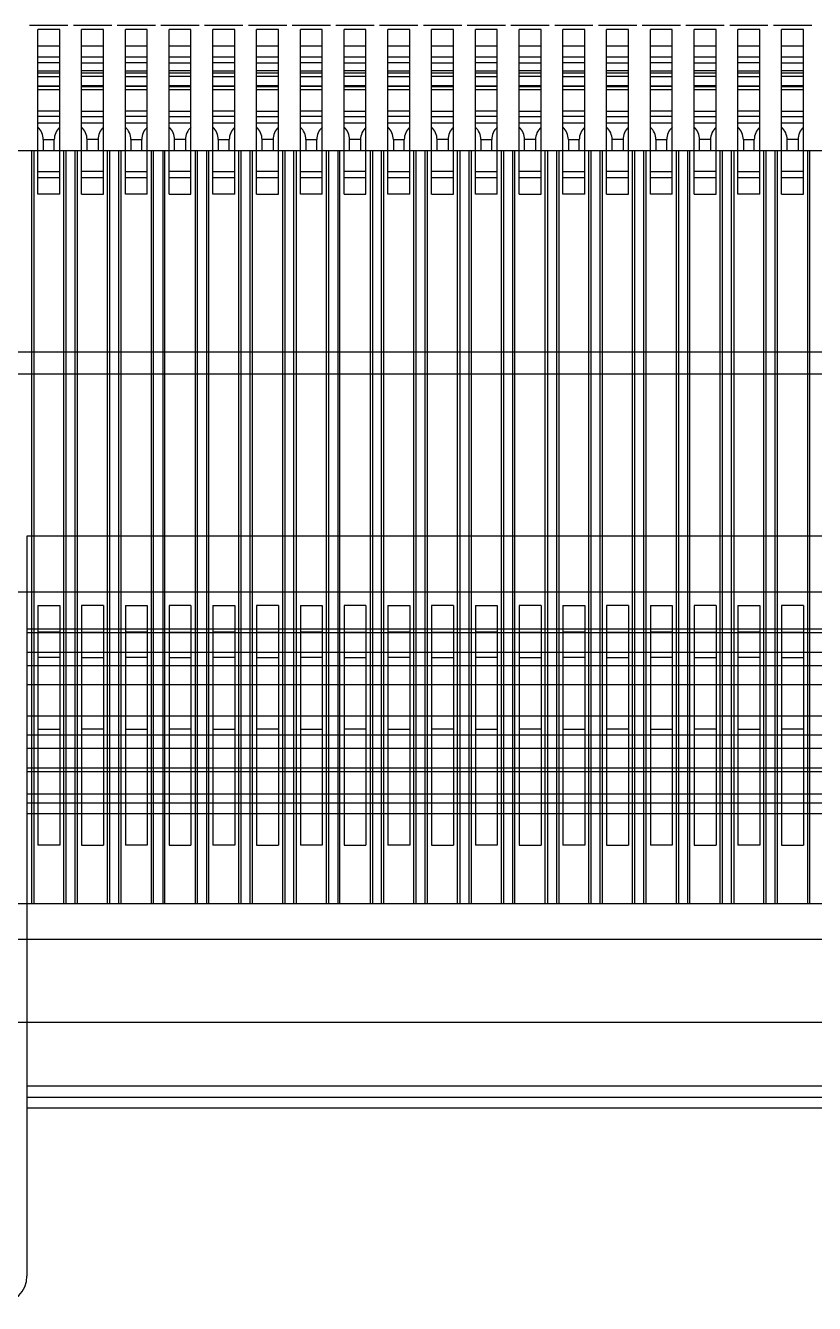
# Model space of a CAD drawing. Header units: millimetres. Extents: x 753 to 1632, y 352 to 973.
# Drawn here: x 1029.24 to 1036.45, y 656.13 to 667.81 of the extents above; entities that cross this region are included whole.
import ezdxf

# ---------------------------------------------------------------- set-up
doc = ezdxf.new("R2010")
doc.units = ezdxf.units.MM
doc.header["$LTSCALE"] = 30.734
doc.linetypes.add('HIDDEN', pattern=[0.2, 0.1, -0.1])
doc.layers.get('0').update_dxf_attribs({"linetype": 'CONTINUOUS'})
doc.layers.add('CURVES', color=7, linetype='CONTINUOUS')

msp = doc.modelspace()

# ---------------------------------------------------------------- linework, layer by layer
at = {"color": 8, "linetype": 'Continuous'}
for p, q in [((1029.35068, 666.27049), (1029.35068, 667.77569)), ((1029.55068, 667.77569), (1029.35068, 667.77569)), ((1029.55068, 666.27049), (1029.55068, 667.77569)), ((1029.75068, 666.27049), (1029.75068, 667.77569)), ((1029.95068, 667.77569), (1029.75068, 667.77569)), ((1029.95068, 666.27049), (1029.95068, 667.77569)), ((1030.15068, 666.27049), (1030.15068, 667.77569)), ((1030.35068, 667.77569), (1030.15068, 667.77569)), ((1030.35068, 666.27049), (1030.35068, 667.77569)), ((1030.55068, 666.27049), (1030.55068, 667.77569)), ((1030.75068, 667.77569), (1030.55068, 667.77569)), ((1030.75068, 666.27049), (1030.75068, 667.77569)), ((1030.95068, 666.27049), (1030.95068, 667.77569)), ((1031.15068, 667.77569), (1030.95068, 667.77569)), ((1031.15068, 666.27049), (1031.15068, 667.77569)), ((1031.35068, 666.27049), (1031.35068, 667.77569)), ((1031.55068, 667.77569), (1031.35068, 667.77569)), ((1031.55068, 666.27049), (1031.55068, 667.77569)), ((1031.75068, 666.27049), (1031.75068, 667.77569)), ((1031.95068, 667.77569), (1031.75068, 667.77569)), ((1031.95068, 666.27049), (1031.95068, 667.77569)), ((1032.15068, 666.27049), (1032.15068, 667.77569)), ((1032.35068, 667.77569), (1032.15068, 667.77569)), ((1032.35068, 666.27049), (1032.35068, 667.77569)), ((1032.55068, 666.27049), (1032.55068, 667.77569)), ((1032.75068, 667.77569), (1032.55068, 667.77569)), ((1032.75068, 666.27049), (1032.75068, 667.77569)), ((1032.95068, 666.27049), (1032.95068, 667.77569)), ((1033.15068, 667.77569), (1032.95068, 667.77569)), ((1033.15068, 666.27049), (1033.15068, 667.77569)), ((1033.35068, 666.27049), (1033.35068, 667.77569)), ((1033.55068, 667.77569), (1033.35068, 667.77569)), ((1033.55068, 666.27049), (1033.55068, 667.77569)), ((1033.75068, 666.27049), (1033.75068, 667.77569)), ((1033.95068, 667.77569), (1033.75068, 667.77569)), ((1033.95068, 666.27049), (1033.95068, 667.77569)), ((1034.15068, 666.27049), (1034.15068, 667.77569)), ((1034.35068, 667.77569), (1034.15068, 667.77569)), ((1034.35068, 666.27049), (1034.35068, 667.77569)), ((1034.55068, 666.27049), (1034.55068, 667.77569)), ((1034.75068, 667.77569), (1034.55068, 667.77569)), ((1034.75068, 666.27049), (1034.75068, 667.77569)), ((1034.95068, 666.27049), (1034.95068, 667.77569)), ((1035.15068, 667.77569), (1034.95068, 667.77569)), ((1035.15068, 666.27049), (1035.15068, 667.77569)), ((1035.35068, 666.27049), (1035.35068, 667.77569)), ((1035.55068, 667.77569), (1035.35068, 667.77569)), ((1035.55068, 666.27049), (1035.55068, 667.77569)), ((1035.75068, 666.27049), (1035.75068, 667.77569)), ((1035.95068, 667.77569), (1035.75068, 667.77569)), ((1035.95068, 666.27049), (1035.95068, 667.77569)), ((1036.15068, 666.27049), (1036.15068, 667.77569)), ((1036.35068, 667.77569), (1036.15068, 667.77569)), ((1036.35068, 666.27049), (1036.35068, 667.77569)), ((1029.55068, 667.62329), (1029.35068, 667.62329)), ((1029.55068, 667.52329), (1029.35068, 667.52329)), ((1029.95068, 667.62329), (1029.75068, 667.62329)), ((1029.95068, 667.52329), (1029.75068, 667.52329)), ((1030.35068, 667.62329), (1030.15068, 667.62329)), ((1030.35068, 667.52329), (1030.15068, 667.52329)), ((1030.75068, 667.62329), (1030.55068, 667.62329)), ((1030.75068, 667.52329), (1030.55068, 667.52329)), ((1031.15068, 667.62329), (1030.95068, 667.62329)), ((1031.15068, 667.52329), (1030.95068, 667.52329)), ((1031.55068, 667.62329), (1031.35068, 667.62329)), ((1031.55068, 667.52329), (1031.35068, 667.52329)), ((1031.95068, 667.62329), (1031.75068, 667.62329)), ((1031.95068, 667.52329), (1031.75068, 667.52329)), ((1032.35068, 667.62329), (1032.15068, 667.62329)), ((1032.35068, 667.52329), (1032.15068, 667.52329)), ((1032.75068, 667.62329), (1032.55068, 667.62329)), ((1032.75068, 667.52329), (1032.55068, 667.52329)), ((1033.15068, 667.62329), (1032.95068, 667.62329)), ((1033.15068, 667.52329), (1032.95068, 667.52329)), ((1033.55068, 667.62329), (1033.35068, 667.62329)), ((1033.55068, 667.52329), (1033.35068, 667.52329)), ((1033.95068, 667.62329), (1033.75068, 667.62329)), ((1033.95068, 667.52329), (1033.75068, 667.52329)), ((1034.35068, 667.62329), (1034.15068, 667.62329)), ((1034.35068, 667.52329), (1034.15068, 667.52329)), ((1034.75068, 667.62329), (1034.55068, 667.62329)), ((1034.75068, 667.52329), (1034.55068, 667.52329)), ((1035.15068, 667.62329), (1034.95068, 667.62329)), ((1035.15068, 667.52329), (1034.95068, 667.52329)), ((1035.55068, 667.62329), (1035.35068, 667.62329)), ((1035.55068, 667.52329), (1035.35068, 667.52329)), ((1035.95068, 667.62329), (1035.75068, 667.62329)), ((1035.95068, 667.52329), (1035.75068, 667.52329)), ((1036.35068, 667.62329), (1036.15068, 667.62329)), ((1036.35068, 667.52329), (1036.15068, 667.52329)), ((1029.55068, 667.46951), (1029.35068, 667.46951)), ((1029.35068, 667.3988), (1029.55068, 667.3988)), ((1029.75068, 667.46951), (1029.95068, 667.46951)), ((1029.95068, 667.3988), (1029.75068, 667.3988)), ((1030.35068, 667.46951), (1030.15068, 667.46951)), ((1030.15068, 667.3988), (1030.35068, 667.3988)), ((1030.55068, 667.46951), (1030.75068, 667.46951)), ((1030.75068, 667.3988), (1030.55068, 667.3988)), ((1031.15068, 667.46951), (1030.95068, 667.46951)), ((1030.95068, 667.3988), (1031.15068, 667.3988)), ((1031.35068, 667.46951), (1031.55068, 667.46951)), ((1031.55068, 667.3988), (1031.35068, 667.3988)), ((1031.95068, 667.46951), (1031.75068, 667.46951)), ((1031.75068, 667.3988), (1031.95068, 667.3988)), ((1032.15068, 667.46951), (1032.35068, 667.46951)), ((1032.35068, 667.3988), (1032.15068, 667.3988)), ((1032.75068, 667.46951), (1032.55068, 667.46951)), ((1032.55068, 667.3988), (1032.75068, 667.3988)), ((1032.95068, 667.46951), (1033.15068, 667.46951)), ((1033.15068, 667.3988), (1032.95068, 667.3988)), ((1033.55068, 667.46951), (1033.35068, 667.46951)), ((1033.35068, 667.3988), (1033.55068, 667.3988)), ((1033.75068, 667.46951), (1033.95068, 667.46951)), ((1033.95068, 667.3988), (1033.75068, 667.3988)), ((1034.35068, 667.46951), (1034.15068, 667.46951)), ((1034.15068, 667.3988), (1034.35068, 667.3988)), ((1034.55068, 667.46951), (1034.75068, 667.46951)), ((1034.75068, 667.3988), (1034.55068, 667.3988)), ((1035.15068, 667.46951), (1034.95068, 667.46951)), ((1034.95068, 667.3988), (1035.15068, 667.3988)), ((1035.35068, 667.46951), (1035.55068, 667.46951)), ((1035.55068, 667.3988), (1035.35068, 667.3988)), ((1035.95068, 667.46951), (1035.75068, 667.46951)), ((1035.75068, 667.3988), (1035.95068, 667.3988)), ((1036.15068, 667.46951), (1036.35068, 667.46951)), ((1036.35068, 667.3988), (1036.15068, 667.3988)), ((1029.55068, 667.37569), (1029.35068, 667.37569)), ((1029.35068, 667.3464), (1029.55068, 667.3464)), ((1029.95068, 667.37569), (1029.75068, 667.37569)), ((1029.95068, 667.3464), (1029.75068, 667.3464)), ((1030.35068, 667.37569), (1030.15068, 667.37569)), ((1030.15068, 667.3464), (1030.35068, 667.3464)), ((1030.75068, 667.37569), (1030.55068, 667.37569)), ((1030.75068, 667.3464), (1030.55068, 667.3464)), ((1031.15068, 667.37569), (1030.95068, 667.37569)), ((1030.95068, 667.3464), (1031.15068, 667.3464)), ((1031.55068, 667.37569), (1031.35068, 667.37569)), ((1031.55068, 667.3464), (1031.35068, 667.3464)), ((1031.95068, 667.37569), (1031.75068, 667.37569)), ((1031.75068, 667.3464), (1031.95068, 667.3464)), ((1032.35068, 667.37569), (1032.15068, 667.37569)), ((1032.35068, 667.3464), (1032.15068, 667.3464)), ((1032.75068, 667.37569), (1032.55068, 667.37569)), ((1032.55068, 667.3464), (1032.75068, 667.3464)), ((1033.15068, 667.37569), (1032.95068, 667.37569)), ((1033.15068, 667.3464), (1032.95068, 667.3464)), ((1033.55068, 667.37569), (1033.35068, 667.37569)), ((1033.35068, 667.3464), (1033.55068, 667.3464)), ((1033.95068, 667.37569), (1033.75068, 667.37569)), ((1033.95068, 667.3464), (1033.75068, 667.3464)), ((1034.35068, 667.37569), (1034.15068, 667.37569)), ((1034.15068, 667.3464), (1034.35068, 667.3464)), ((1034.75068, 667.37569), (1034.55068, 667.37569)), ((1034.75068, 667.3464), (1034.55068, 667.3464)), ((1035.15068, 667.37569), (1034.95068, 667.37569)), ((1034.95068, 667.3464), (1035.15068, 667.3464)), ((1035.55068, 667.37569), (1035.35068, 667.37569)), ((1035.55068, 667.3464), (1035.35068, 667.3464)), ((1035.95068, 667.37569), (1035.75068, 667.37569)), ((1035.75068, 667.3464), (1035.95068, 667.3464)), ((1036.35068, 667.37569), (1036.15068, 667.37569)), ((1036.35068, 667.3464), (1036.15068, 667.3464)), ((1029.35068, 667.26034), (1029.55068, 667.26034)), ((1029.55068, 667.25498), (1029.35068, 667.25498)), ((1029.55068, 667.22569), (1029.35068, 667.22569)), ((1029.95068, 667.26034), (1029.75068, 667.26034)), ((1029.75068, 667.25498), (1029.95068, 667.25498)), ((1029.95068, 667.22569), (1029.75068, 667.22569)), ((1030.15068, 667.26034), (1030.35068, 667.26034)), ((1030.35068, 667.25498), (1030.15068, 667.25498)), ((1030.35068, 667.22569), (1030.15068, 667.22569)), ((1030.75068, 667.26034), (1030.55068, 667.26034)), ((1030.55068, 667.25498), (1030.75068, 667.25498)), ((1030.75068, 667.22569), (1030.55068, 667.22569)), ((1030.95068, 667.26034), (1031.15068, 667.26034)), ((1031.15068, 667.25498), (1030.95068, 667.25498)), ((1031.15068, 667.22569), (1030.95068, 667.22569)), ((1031.55068, 667.26034), (1031.35068, 667.26034)), ((1031.35068, 667.25498), (1031.55068, 667.25498)), ((1031.55068, 667.22569), (1031.35068, 667.22569)), ((1031.75068, 667.26034), (1031.95068, 667.26034)), ((1031.95068, 667.25498), (1031.75068, 667.25498)), ((1031.95068, 667.22569), (1031.75068, 667.22569)), ((1032.35068, 667.26034), (1032.15068, 667.26034)), ((1032.15068, 667.25498), (1032.35068, 667.25498)), ((1032.35068, 667.22569), (1032.15068, 667.22569)), ((1032.55068, 667.26034), (1032.75068, 667.26034)), ((1032.75068, 667.25498), (1032.55068, 667.25498)), ((1032.75068, 667.22569), (1032.55068, 667.22569)), ((1033.15068, 667.26034), (1032.95068, 667.26034)), ((1032.95068, 667.25498), (1033.15068, 667.25498)), ((1033.15068, 667.22569), (1032.95068, 667.22569)), ((1033.35068, 667.26034), (1033.55068, 667.26034)), ((1033.55068, 667.25498), (1033.35068, 667.25498)), ((1033.55068, 667.22569), (1033.35068, 667.22569)), ((1033.95068, 667.26034), (1033.75068, 667.26034)), ((1033.75068, 667.25498), (1033.95068, 667.25498)), ((1033.95068, 667.22569), (1033.75068, 667.22569)), ((1034.15068, 667.26034), (1034.35068, 667.26034)), ((1034.35068, 667.25498), (1034.15068, 667.25498)), ((1034.35068, 667.22569), (1034.15068, 667.22569)), ((1034.75068, 667.26034), (1034.55068, 667.26034)), ((1034.55068, 667.25498), (1034.75068, 667.25498)), ((1034.75068, 667.22569), (1034.55068, 667.22569)), ((1034.95068, 667.26034), (1035.15068, 667.26034)), ((1035.15068, 667.25498), (1034.95068, 667.25498)), ((1035.15068, 667.22569), (1034.95068, 667.22569)), ((1035.55068, 667.26034), (1035.35068, 667.26034)), ((1035.35068, 667.25498), (1035.55068, 667.25498)), ((1035.55068, 667.22569), (1035.35068, 667.22569)), ((1035.75068, 667.26034), (1035.95068, 667.26034)), ((1035.95068, 667.25498), (1035.75068, 667.25498)), ((1035.95068, 667.22569), (1035.75068, 667.22569)), ((1036.35068, 667.26034), (1036.15068, 667.26034)), ((1036.15068, 667.25498), (1036.35068, 667.25498)), ((1036.35068, 667.22569), (1036.15068, 667.22569)), ((1029.55068, 667.02833), (1029.35068, 667.02833)), ((1029.55068, 666.97907), (1029.35068, 666.97907)), ((1029.75068, 667.02833), (1029.95068, 667.02833)), ((1029.75068, 666.97907), (1029.95068, 666.97907)), ((1030.35068, 667.02833), (1030.15068, 667.02833)), ((1030.35068, 666.97907), (1030.15068, 666.97907)), ((1030.55068, 667.02833), (1030.75068, 667.02833)), ((1030.55068, 666.97907), (1030.75068, 666.97907)), ((1031.15068, 667.02833), (1030.95068, 667.02833)), ((1031.15068, 666.97907), (1030.95068, 666.97907)), ((1031.35068, 667.02833), (1031.55068, 667.02833)), ((1031.35068, 666.97907), (1031.55068, 666.97907)), ((1031.95068, 667.02833), (1031.75068, 667.02833)), ((1031.95068, 666.97907), (1031.75068, 666.97907)), ((1032.15068, 667.02833), (1032.35068, 667.02833)), ((1032.15068, 666.97907), (1032.35068, 666.97907)), ((1032.75068, 667.02833), (1032.55068, 667.02833)), ((1032.75068, 666.97907), (1032.55068, 666.97907)), ((1032.95068, 667.02833), (1033.15068, 667.02833)), ((1032.95068, 666.97907), (1033.15068, 666.97907)), ((1033.55068, 667.02833), (1033.35068, 667.02833)), ((1033.55068, 666.97907), (1033.35068, 666.97907)), ((1033.75068, 667.02833), (1033.95068, 667.02833)), ((1033.75068, 666.97907), (1033.95068, 666.97907)), ((1034.35068, 667.02833), (1034.15068, 667.02833)), ((1034.35068, 666.97907), (1034.15068, 666.97907)), ((1034.55068, 667.02833), (1034.75068, 667.02833)), ((1034.55068, 666.97907), (1034.75068, 666.97907)), ((1035.15068, 667.02833), (1034.95068, 667.02833)), ((1035.15068, 666.97907), (1034.95068, 666.97907)), ((1035.35068, 667.02833), (1035.55068, 667.02833)), ((1035.35068, 666.97907), (1035.55068, 666.97907)), ((1035.95068, 667.02833), (1035.75068, 667.02833)), ((1035.95068, 666.97907), (1035.75068, 666.97907)), ((1036.15068, 667.02833), (1036.35068, 667.02833)), ((1036.15068, 666.97907), (1036.35068, 666.97907)), ((1029.55068, 666.92049), (1029.35068, 666.92049)), ((1029.95068, 666.92049), (1029.75068, 666.92049)), ((1030.35068, 666.92049), (1030.15068, 666.92049)), ((1030.75068, 666.92049), (1030.55068, 666.92049)), ((1031.15068, 666.92049), (1030.95068, 666.92049)), ((1031.55068, 666.92049), (1031.35068, 666.92049)), ((1031.95068, 666.92049), (1031.75068, 666.92049)), ((1032.35068, 666.92049), (1032.15068, 666.92049)), ((1032.75068, 666.92049), (1032.55068, 666.92049)), ((1033.15068, 666.92049), (1032.95068, 666.92049)), ((1033.55068, 666.92049), (1033.35068, 666.92049)), ((1033.95068, 666.92049), (1033.75068, 666.92049)), ((1034.35068, 666.92049), (1034.15068, 666.92049)), ((1034.75068, 666.92049), (1034.55068, 666.92049)), ((1035.15068, 666.92049), (1034.95068, 666.92049)), ((1035.55068, 666.92049), (1035.35068, 666.92049)), ((1035.95068, 666.92049), (1035.75068, 666.92049)), ((1036.35068, 666.92049), (1036.15068, 666.92049)), ((1029.40068, 666.77049), (1029.40068, 666.67049)), ((1029.40068, 666.77049), (1029.50068, 666.77049)), ((1029.50068, 666.67049), (1029.50068, 666.77049)), ((1029.80068, 666.67049), (1029.80068, 666.77049)), ((1029.90068, 666.77049), (1029.80068, 666.77049)), ((1029.90068, 666.77049), (1029.90068, 666.67049)), ((1030.20068, 666.77049), (1030.20068, 666.67049)), ((1030.20068, 666.77049), (1030.30068, 666.77049)), ((1030.30068, 666.67049), (1030.30068, 666.77049)), ((1030.60068, 666.67049), (1030.60068, 666.77049)), ((1030.70068, 666.77049), (1030.60068, 666.77049)), ((1030.70068, 666.77049), (1030.70068, 666.67049)), ((1031.00068, 666.77049), (1031.00068, 666.67049)), ((1031.00068, 666.77049), (1031.10068, 666.77049)), ((1031.10068, 666.67049), (1031.10068, 666.77049)), ((1031.40068, 666.67049), (1031.40068, 666.77049)), ((1031.50068, 666.77049), (1031.40068, 666.77049)), ((1031.50068, 666.77049), (1031.50068, 666.67049)), ((1031.80068, 666.77049), (1031.80068, 666.67049)), ((1031.80068, 666.77049), (1031.90068, 666.77049)), ((1031.90068, 666.67049), (1031.90068, 666.77049)), ((1032.20068, 666.67049), (1032.20068, 666.77049)), ((1032.30068, 666.77049), (1032.20068, 666.77049)), ((1032.30068, 666.77049), (1032.30068, 666.67049)), ((1032.60068, 666.77049), (1032.60068, 666.67049)), ((1032.60068, 666.77049), (1032.70068, 666.77049)), ((1032.70068, 666.67049), (1032.70068, 666.77049)), ((1033.00068, 666.67049), (1033.00068, 666.77049)), ((1033.10068, 666.77049), (1033.00068, 666.77049)), ((1033.10068, 666.77049), (1033.10068, 666.67049)), ((1033.40068, 666.77049), (1033.40068, 666.67049)), ((1033.40068, 666.77049), (1033.50068, 666.77049)), ((1033.50068, 666.67049), (1033.50068, 666.77049)), ((1033.80068, 666.67049), (1033.80068, 666.77049)), ((1033.90068, 666.77049), (1033.80068, 666.77049)), ((1033.90068, 666.77049), (1033.90068, 666.67049)), ((1034.20068, 666.77049), (1034.20068, 666.67049)), ((1034.20068, 666.77049), (1034.30068, 666.77049)), ((1034.30068, 666.67049), (1034.30068, 666.77049)), ((1034.60068, 666.67049), (1034.60068, 666.77049)), ((1034.70068, 666.77049), (1034.60068, 666.77049)), ((1034.70068, 666.77049), (1034.70068, 666.67049)), ((1035.00068, 666.77049), (1035.00068, 666.67049)), ((1035.00068, 666.77049), (1035.10068, 666.77049)), ((1035.10068, 666.67049), (1035.10068, 666.77049)), ((1035.40068, 666.67049), (1035.40068, 666.77049)), ((1035.50068, 666.77049), (1035.40068, 666.77049)), ((1035.50068, 666.77049), (1035.50068, 666.67049)), ((1035.80068, 666.77049), (1035.80068, 666.67049)), ((1035.80068, 666.77049), (1035.90068, 666.77049)), ((1035.90068, 666.67049), (1035.90068, 666.77049)), ((1036.20068, 666.67049), (1036.20068, 666.77049)), ((1036.30068, 666.77049), (1036.20068, 666.77049)), ((1036.30068, 666.77049), (1036.30068, 666.67049)), ((1026.65068, 666.67049), (1041.45068, 666.67049)), ((1029.29191, 666.67049), (1029.29191, 659.78769)), ((1029.31273, 666.67049), (1029.31273, 659.78769)), ((1029.58863, 659.78769), (1029.58863, 666.67049)), ((1029.60946, 659.78769), (1029.60946, 666.67049)), ((1029.69191, 659.78769), (1029.69191, 666.67049)), ((1029.71273, 659.78769), (1029.71273, 666.67049)), ((1029.98863, 659.78769), (1029.98863, 666.67049)), ((1030.00946, 659.78769), (1030.00946, 666.67049)), ((1030.09191, 659.78769), (1030.09191, 666.67049)), ((1030.11273, 659.78769), (1030.11273, 666.67049)), ((1030.38863, 659.78769), (1030.38863, 666.67049)), ((1030.40946, 659.78769), (1030.40946, 666.67049)), ((1030.49191, 666.67049), (1030.49191, 659.78769)), ((1030.51273, 659.78769), (1030.51273, 666.67049)), ((1030.78863, 666.67049), (1030.78863, 659.78769)), ((1030.80946, 659.78769), (1030.80946, 666.67049)), ((1030.89191, 666.67049), (1030.89191, 659.78769)), ((1030.91273, 659.78769), (1030.91273, 666.67049)), ((1031.18863, 659.78769), (1031.18863, 666.67049)), ((1031.20946, 659.78769), (1031.20946, 666.67049)), ((1031.29191, 659.78769), (1031.29191, 666.67049)), ((1031.31273, 659.78769), (1031.31273, 666.67049)), ((1031.58863, 666.67049), (1031.58863, 659.78769)), ((1031.60946, 666.67049), (1031.60946, 659.78769)), ((1031.69191, 659.78769), (1031.69191, 666.67049)), ((1031.71273, 666.67049), (1031.71273, 659.78769)), ((1031.98863, 659.78769), (1031.98863, 666.67049)), ((1032.00946, 659.78769), (1032.00946, 666.67049)), ((1032.09191, 666.67049), (1032.09191, 659.78769)), ((1032.11273, 659.78769), (1032.11273, 666.67049)), ((1032.38863, 666.67049), (1032.38863, 659.78769)), ((1032.40946, 666.67049), (1032.40946, 659.78769)), ((1032.49191, 659.78769), (1032.49191, 666.67049)), ((1032.51273, 659.78769), (1032.51273, 666.67049)), ((1032.78863, 659.78769), (1032.78863, 666.67049)), ((1032.80946, 659.78769), (1032.80946, 666.67049)), ((1032.89191, 659.78769), (1032.89191, 666.67049)), ((1032.91273, 659.78769), (1032.91273, 666.67049)), ((1033.18863, 659.78769), (1033.18863, 666.67049)), ((1033.20946, 666.67049), (1033.20946, 659.78769)), ((1033.29191, 666.67049), (1033.29191, 659.78769)), ((1033.31273, 666.67049), (1033.31273, 659.78769)), ((1033.58863, 659.78769), (1033.58863, 666.67049)), ((1033.60946, 659.78769), (1033.60946, 666.67049)), ((1033.69191, 659.78769), (1033.69191, 666.67049)), ((1033.71273, 659.78769), (1033.71273, 666.67049)), ((1033.98863, 659.78769), (1033.98863, 666.67049)), ((1034.00946, 666.67049), (1034.00946, 659.78769)), ((1034.09191, 666.67049), (1034.09191, 659.78769)), ((1034.11273, 666.67049), (1034.11273, 659.78769)), ((1034.38863, 659.78769), (1034.38863, 666.67049)), ((1034.40946, 659.78769), (1034.40946, 666.67049)), ((1034.49191, 659.78769), (1034.49191, 666.67049)), ((1034.51273, 659.78769), (1034.51273, 666.67049)), ((1034.78863, 659.78769), (1034.78863, 666.67049)), ((1034.80946, 659.78769), (1034.80946, 666.67049)), ((1034.89191, 659.78769), (1034.89191, 666.67049)), ((1034.91273, 659.78769), (1034.91273, 666.67049)), ((1035.18863, 659.78769), (1035.18863, 666.67049)), ((1035.20946, 659.78769), (1035.20946, 666.67049)), ((1035.29191, 659.78769), (1035.29191, 666.67049)), ((1035.31273, 659.78769), (1035.31273, 666.67049)), ((1035.58863, 659.78769), (1035.58863, 666.67049)), ((1035.60946, 659.78769), (1035.60946, 666.67049)), ((1035.69191, 659.78769), (1035.69191, 666.67049)), ((1035.71273, 666.67049), (1035.71273, 659.78769)), ((1035.98863, 659.78769), (1035.98863, 666.67049)), ((1036.00946, 659.78769), (1036.00946, 666.67049)), ((1036.09191, 659.78769), (1036.09191, 666.67049)), ((1036.11273, 659.78769), (1036.11273, 666.67049)), ((1036.38863, 666.67049), (1036.38863, 659.78769)), ((1036.40946, 659.78769), (1036.40946, 666.67049)), ((1029.35068, 666.47907), (1029.55068, 666.47907)), ((1029.95068, 666.47907), (1029.75068, 666.47907)), ((1030.15068, 666.47907), (1030.35068, 666.47907)), ((1030.75068, 666.47907), (1030.55068, 666.47907)), ((1030.95068, 666.47907), (1031.15068, 666.47907)), ((1031.55068, 666.47907), (1031.35068, 666.47907)), ((1031.75068, 666.47907), (1031.95068, 666.47907)), ((1032.35068, 666.47907), (1032.15068, 666.47907)), ((1032.55068, 666.47907), (1032.75068, 666.47907)), ((1033.15068, 666.47907), (1032.95068, 666.47907)), ((1033.35068, 666.47907), (1033.55068, 666.47907)), ((1033.95068, 666.47907), (1033.75068, 666.47907)), ((1034.15068, 666.47907), (1034.35068, 666.47907)), ((1034.75068, 666.47907), (1034.55068, 666.47907)), ((1034.95068, 666.47907), (1035.15068, 666.47907)), ((1035.55068, 666.47907), (1035.35068, 666.47907)), ((1035.75068, 666.47907), (1035.95068, 666.47907)), ((1036.35068, 666.47907), (1036.15068, 666.47907)), ((1029.55068, 666.42049), (1029.35068, 666.42049)), ((1029.95068, 666.42049), (1029.75068, 666.42049)), ((1030.35068, 666.42049), (1030.15068, 666.42049)), ((1030.75068, 666.42049), (1030.55068, 666.42049)), ((1031.15068, 666.42049), (1030.95068, 666.42049)), ((1031.55068, 666.42049), (1031.35068, 666.42049)), ((1031.95068, 666.42049), (1031.75068, 666.42049)), ((1032.35068, 666.42049), (1032.15068, 666.42049)), ((1032.75068, 666.42049), (1032.55068, 666.42049)), ((1033.15068, 666.42049), (1032.95068, 666.42049)), ((1033.55068, 666.42049), (1033.35068, 666.42049)), ((1033.95068, 666.42049), (1033.75068, 666.42049)), ((1034.35068, 666.42049), (1034.15068, 666.42049)), ((1034.75068, 666.42049), (1034.55068, 666.42049)), ((1035.15068, 666.42049), (1034.95068, 666.42049)), ((1035.55068, 666.42049), (1035.35068, 666.42049)), ((1035.95068, 666.42049), (1035.75068, 666.42049)), ((1036.35068, 666.42049), (1036.15068, 666.42049)), ((1029.55068, 666.27049), (1029.35068, 666.27049)), ((1029.75068, 666.27049), (1029.95068, 666.27049)), ((1030.35068, 666.27049), (1030.15068, 666.27049)), ((1030.55068, 666.27049), (1030.75068, 666.27049)), ((1031.15068, 666.27049), (1030.95068, 666.27049)), ((1031.35068, 666.27049), (1031.55068, 666.27049)), ((1031.95068, 666.27049), (1031.75068, 666.27049)), ((1032.15068, 666.27049), (1032.35068, 666.27049)), ((1032.75068, 666.27049), (1032.55068, 666.27049)), ((1032.95068, 666.27049), (1033.15068, 666.27049)), ((1033.55068, 666.27049), (1033.35068, 666.27049)), ((1033.75068, 666.27049), (1033.95068, 666.27049)), ((1034.35068, 666.27049), (1034.15068, 666.27049)), ((1034.55068, 666.27049), (1034.75068, 666.27049)), ((1035.15068, 666.27049), (1034.95068, 666.27049)), ((1035.35068, 666.27049), (1035.55068, 666.27049)), ((1035.95068, 666.27049), (1035.75068, 666.27049)), ((1036.15068, 666.27049), (1036.35068, 666.27049)), ((1041.95068, 664.82569), (1026.15068, 664.82569)), ((1041.95068, 664.62572), (1026.15068, 664.62572)), ((1029.25068, 663.14435), (1029.25068, 656.38169)), ((1038.85068, 663.14435), (1029.25068, 663.14435)), ((1043.37568, 662.63169), (1025.02568, 662.63169)), ((1029.35068, 662.51176), (1029.35068, 660.32022)), ((1029.35068, 662.51176), (1029.55068, 662.51176)), ((1029.55068, 662.51176), (1029.55068, 660.32022)), ((1029.75068, 662.51176), (1029.75068, 660.32022)), ((1029.95068, 662.51176), (1029.75068, 662.51176)), ((1029.95068, 662.51176), (1029.95068, 660.32022)), ((1030.15068, 662.51176), (1030.15068, 660.32022)), ((1030.15068, 662.51176), (1030.35068, 662.51176)), ((1030.35068, 662.51176), (1030.35068, 660.32022)), ((1030.55068, 662.51176), (1030.55068, 660.32022)), ((1030.75068, 662.51176), (1030.55068, 662.51176)), ((1030.75068, 662.51176), (1030.75068, 660.32022)), ((1030.95068, 662.51176), (1030.95068, 660.32022)), ((1030.95068, 662.51176), (1031.15068, 662.51176)), ((1031.15068, 662.51176), (1031.15068, 660.32022)), ((1031.35068, 662.51176), (1031.35068, 660.32022)), ((1031.55068, 662.51176), (1031.35068, 662.51176)), ((1031.55068, 662.51176), (1031.55068, 660.32022)), ((1031.75068, 662.51176), (1031.75068, 660.32022)), ((1031.75068, 662.51176), (1031.95068, 662.51176)), ((1031.95068, 662.51176), (1031.95068, 660.32022)), ((1032.15068, 662.51176), (1032.15068, 660.32022)), ((1032.35068, 662.51176), (1032.15068, 662.51176)), ((1032.35068, 662.51176), (1032.35068, 660.32022)), ((1032.55068, 662.51176), (1032.55068, 660.32022)), ((1032.55068, 662.51176), (1032.75068, 662.51176)), ((1032.75068, 662.51176), (1032.75068, 660.32022)), ((1032.95068, 662.51176), (1032.95068, 660.32022)), ((1033.15068, 662.51176), (1032.95068, 662.51176)), ((1033.15068, 662.51176), (1033.15068, 660.32022)), ((1033.35068, 662.51176), (1033.35068, 660.32022)), ((1033.35068, 662.51176), (1033.55068, 662.51176)), ((1033.55068, 662.51176), (1033.55068, 660.32022)), ((1033.75068, 662.51176), (1033.75068, 660.32022)), ((1033.95068, 662.51176), (1033.75068, 662.51176)), ((1033.95068, 662.51176), (1033.95068, 660.32022)), ((1034.15068, 662.51176), (1034.15068, 660.32022)), ((1034.15068, 662.51176), (1034.35068, 662.51176)), ((1034.35068, 662.51176), (1034.35068, 660.32022)), ((1034.55068, 662.51176), (1034.55068, 660.32022)), ((1034.75068, 662.51176), (1034.55068, 662.51176)), ((1034.75068, 662.51176), (1034.75068, 660.32022)), ((1034.95068, 662.51176), (1034.95068, 660.32022)), ((1034.95068, 662.51176), (1035.15068, 662.51176)), ((1035.15068, 662.51176), (1035.15068, 660.32022)), ((1035.35068, 662.51176), (1035.35068, 660.32022)), ((1035.55068, 662.51176), (1035.35068, 662.51176)), ((1035.55068, 662.51176), (1035.55068, 660.32022)), ((1035.75068, 662.51176), (1035.75068, 660.32022)), ((1035.75068, 662.51176), (1035.95068, 662.51176)), ((1035.95068, 662.51176), (1035.95068, 660.32022)), ((1036.15068, 662.51176), (1036.15068, 660.32022)), ((1036.35068, 662.51176), (1036.15068, 662.51176)), ((1036.35068, 662.51176), (1036.35068, 660.32022)), ((1038.85068, 662.29561), (1029.25068, 662.29561)), ((1038.85068, 662.26026), (1029.25068, 662.26026)), ((1029.55068, 662.26604), (1029.35068, 662.26604)), ((1029.75068, 662.26604), (1029.95068, 662.26604)), ((1030.35068, 662.26604), (1030.15068, 662.26604)), ((1030.55068, 662.26604), (1030.75068, 662.26604)), ((1031.15068, 662.26604), (1030.95068, 662.26604)), ((1031.35068, 662.26604), (1031.55068, 662.26604)), ((1031.95068, 662.26604), (1031.75068, 662.26604)), ((1032.15068, 662.26604), (1032.35068, 662.26604)), ((1032.75068, 662.26604), (1032.55068, 662.26604)), ((1032.95068, 662.26604), (1033.15068, 662.26604)), ((1033.55068, 662.26604), (1033.35068, 662.26604)), ((1033.75068, 662.26604), (1033.95068, 662.26604)), ((1034.35068, 662.26604), (1034.15068, 662.26604)), ((1034.55068, 662.26604), (1034.75068, 662.26604)), ((1035.15068, 662.26604), (1034.95068, 662.26604)), ((1035.35068, 662.26604), (1035.55068, 662.26604)), ((1035.95068, 662.26604), (1035.75068, 662.26604)), ((1036.15068, 662.26604), (1036.35068, 662.26604)), ((1029.25068, 662.08348), (1038.85068, 662.08348)), ((1029.55068, 662.03631), (1029.35068, 662.03631)), ((1029.75068, 662.03631), (1029.95068, 662.03631)), ((1030.35068, 662.03631), (1030.15068, 662.03631)), ((1030.55068, 662.03631), (1030.75068, 662.03631)), ((1031.15068, 662.03631), (1030.95068, 662.03631)), ((1031.35068, 662.03631), (1031.55068, 662.03631)), ((1031.95068, 662.03631), (1031.75068, 662.03631)), ((1032.15068, 662.03631), (1032.35068, 662.03631)), ((1032.75068, 662.03631), (1032.55068, 662.03631)), ((1032.95068, 662.03631), (1033.15068, 662.03631)), ((1033.55068, 662.03631), (1033.35068, 662.03631)), ((1033.75068, 662.03631), (1033.95068, 662.03631)), ((1034.35068, 662.03631), (1034.15068, 662.03631)), ((1034.55068, 662.03631), (1034.75068, 662.03631)), ((1035.15068, 662.03631), (1034.95068, 662.03631)), ((1035.35068, 662.03631), (1035.55068, 662.03631)), ((1035.95068, 662.03631), (1035.75068, 662.03631)), ((1036.15068, 662.03631), (1036.35068, 662.03631)), ((1029.25068, 661.96207), (1038.85068, 661.96207)), ((1038.85068, 661.78529), (1029.25068, 661.78529)), ((1029.25068, 661.50245), (1038.85068, 661.50245)), ((1038.85068, 661.32567), (1029.25068, 661.32567)), ((1029.35068, 661.3821), (1029.55068, 661.3821)), ((1029.95068, 661.3821), (1029.75068, 661.3821)), ((1030.15068, 661.3821), (1030.35068, 661.3821)), ((1030.75068, 661.3821), (1030.55068, 661.3821)), ((1030.95068, 661.3821), (1031.15068, 661.3821)), ((1031.55068, 661.3821), (1031.35068, 661.3821)), ((1031.75068, 661.3821), (1031.95068, 661.3821)), ((1032.35068, 661.3821), (1032.15068, 661.3821)), ((1032.55068, 661.3821), (1032.75068, 661.3821)), ((1033.15068, 661.3821), (1032.95068, 661.3821)), ((1033.35068, 661.3821), (1033.55068, 661.3821)), ((1033.95068, 661.3821), (1033.75068, 661.3821)), ((1034.15068, 661.3821), (1034.35068, 661.3821)), ((1034.75068, 661.3821), (1034.55068, 661.3821)), ((1034.95068, 661.3821), (1035.15068, 661.3821)), ((1035.55068, 661.3821), (1035.35068, 661.3821)), ((1035.75068, 661.3821), (1035.95068, 661.3821)), ((1036.35068, 661.3821), (1036.15068, 661.3821)), ((1038.85068, 661.20413), (1029.25068, 661.20413)), ((1029.25068, 661.02735), (1038.85068, 661.02735)), ((1038.85068, 660.99199), (1029.25068, 660.99199)), ((1038.85068, 660.7861), (1029.25068, 660.7861)), ((1029.25068, 660.70609), (1038.85068, 660.70609)), ((1038.85068, 660.60608), (1029.25068, 660.60608)), ((1029.55068, 660.32022), (1029.35068, 660.32022)), ((1029.75068, 660.32022), (1029.95068, 660.32022)), ((1030.35068, 660.32022), (1030.15068, 660.32022)), ((1030.55068, 660.32022), (1030.75068, 660.32022)), ((1031.15068, 660.32022), (1030.95068, 660.32022)), ((1031.35068, 660.32022), (1031.55068, 660.32022)), ((1031.95068, 660.32022), (1031.75068, 660.32022)), ((1032.15068, 660.32022), (1032.35068, 660.32022)), ((1032.75068, 660.32022), (1032.55068, 660.32022)), ((1032.95068, 660.32022), (1033.15068, 660.32022)), ((1033.55068, 660.32022), (1033.35068, 660.32022)), ((1033.75068, 660.32022), (1033.95068, 660.32022)), ((1034.35068, 660.32022), (1034.15068, 660.32022)), ((1034.55068, 660.32022), (1034.75068, 660.32022)), ((1035.15068, 660.32022), (1034.95068, 660.32022)), ((1035.35068, 660.32022), (1035.55068, 660.32022)), ((1035.95068, 660.32022), (1035.75068, 660.32022)), ((1036.15068, 660.32022), (1036.35068, 660.32022)), ((1026.78863, 659.78769), (1041.31273, 659.78769)), ((1042.04706, 659.45794), (1026.0543, 659.45794)), ((1042.75068, 658.69869), (1025.35068, 658.69869)), ((1038.85068, 658.11769), (1029.25068, 658.11769)), ((1029.25068, 658.01782), (1038.85068, 658.01782)), ((1038.85068, 657.91767), (1029.25068, 657.91767))]:
    msp.add_line(p, q, dxfattribs=at)
msp.add_arc((1029.00068, 656.38169), 0.25, 180, 0, dxfattribs=at)
for centre, major_axis, start_param, end_param in [((1029.25068, 666.77049), (0.10984, -0.10215), 0.74915146, 1.59022013), ((1029.65068, 666.77049), (0.0677, 0.13385), 1.19802256, 2.03909123), ((1029.65068, 666.77049), (0.1171, 0.09374), -0.67507451, 0.16599416), ((1030.05068, 666.77049), (-0.07144, 0.1319), 0.23333191, 1.07440058), ((1030.05068, 666.77049), (0.10984, -0.10215), 0.74915146, 1.59022013), ((1030.45068, 666.77049), (0.00002, 0.15), 0.72988127, 1.57094994), ((1030.45068, 666.77049), (0.14243, -0.04706), 0.31908903, 1.1601577), ((1030.85068, 666.77049), (0.12029, -0.08962), 2.94084672, 3.78191539), ((1030.85068, 666.77049), (0.12549, 0.08217), -0.57976647, 0.2613022), ((1031.25068, 666.77049), (0.09023, 0.11982), 1.37518509, 2.21625376), ((1031.25068, 666.77049), (0.12165, 0.08776), -0.6249452, 0.21612347), ((1031.65068, 666.77049), (0.11824, -0.0923), 2.96335221, 3.80442088), ((1031.65068, 666.77049), (0.10984, -0.10215), 0.74915146, 1.59022013), ((1032.05068, 666.77049), (0.11057, 0.10136), 1.55856002, 2.39962869), ((1032.05068, 666.77049), (0.12649, 0.08063), -0.56751179, 0.27355688), ((1032.45068, 666.77049), (0.11824, -0.0923), 2.96335221, 3.80442088), ((1032.45068, 666.77049), (0.10984, -0.10215), 0.74915146, 1.59022013), ((1032.85068, 666.77049), (0.00002, 0.15), 0.72988127, 1.57094994), ((1032.85068, 666.77049), (0.1171, 0.09374), -0.67507451, 0.16599416), ((1033.25068, 666.77049), (0.1024, 0.10961), 1.48116416, 2.32223283), ((1033.25068, 666.77049), (0.10984, -0.10215), 0.74915146, 1.59022013), ((1033.65068, 666.77049), (0.08939, 0.12045), 1.36818048, 2.20924915), ((1033.65068, 666.77049), (0.13085, 0.07334), -0.51087912, 0.33018955), ((1034.05068, 666.77049), (-0.00003, 0.15), 0.72954292, 1.57061159), ((1034.05068, 666.77049), (0.12563, 0.08196), -0.57807293, 0.26299574), ((1034.45068, 666.77049), (0.06772, 0.13385), 1.19810608, 2.03917475), ((1034.45068, 666.77049), (0.08419, 0.12415), -0.97490125, -0.13383258), ((1034.85068, 666.77049), (-0.00007, 0.15), 0.72925162, 1.57032029), ((1034.85068, 666.77049), (0.10984, -0.10215), 0.74915146, 1.59022013), ((1035.25068, 666.77049), (0.00002, 0.15), 0.72988127, 1.57094994), ((1035.25068, 666.77049), (0.1171, 0.09374), -0.67507451, 0.16599416), ((1035.65068, 666.77049), (0.12029, -0.08962), 2.94084672, 3.78191539), ((1035.65068, 666.77049), (0.10984, -0.10215), 0.74915146, 1.59022013), ((1036.05068, 666.77049), (0.08939, 0.12045), 1.36818048, 2.20924915), ((1036.05068, 666.77049), (0.15, 0.00011), -0.0007653, 0.84030337), ((1036.45068, 666.77049), (-0.08642, 0.12261), 0.11576284, 0.95683151)]:
    msp.add_ellipse(centre, major_axis=major_axis, ratio=1, start_param=start_param, end_param=end_param, dxfattribs=at)
at = {"layer": 'CURVES', "color": 8, "linetype": 'HIDDEN'}
for p, q in [((1029.62568, 667.81169), (1029.27568, 667.81169)), ((1030.02568, 667.81169), (1029.67568, 667.81169)), ((1030.42568, 667.81169), (1030.07568, 667.81169)), ((1030.82568, 667.81169), (1030.47568, 667.81169)), ((1031.22568, 667.81169), (1030.87568, 667.81169)), ((1031.62568, 667.81169), (1031.27568, 667.81169)), ((1032.02568, 667.81169), (1031.67568, 667.81169)), ((1032.42568, 667.81169), (1032.07568, 667.81169)), ((1032.82568, 667.81169), (1032.47568, 667.81169)), ((1033.22568, 667.81169), (1032.87568, 667.81169)), ((1033.62568, 667.81169), (1033.27568, 667.81169)), ((1034.02568, 667.81169), (1033.67568, 667.81169)), ((1034.42568, 667.81169), (1034.07568, 667.81169)), ((1034.82568, 667.81169), (1034.47568, 667.81169)), ((1035.22568, 667.81169), (1034.87568, 667.81169)), ((1035.62568, 667.81169), (1035.27568, 667.81169)), ((1036.02568, 667.81169), (1035.67568, 667.81169)), ((1036.42568, 667.81169), (1036.07568, 667.81169))]:
    msp.add_line(p, q, dxfattribs=at)

doc.saveas('drawing.dxf')
